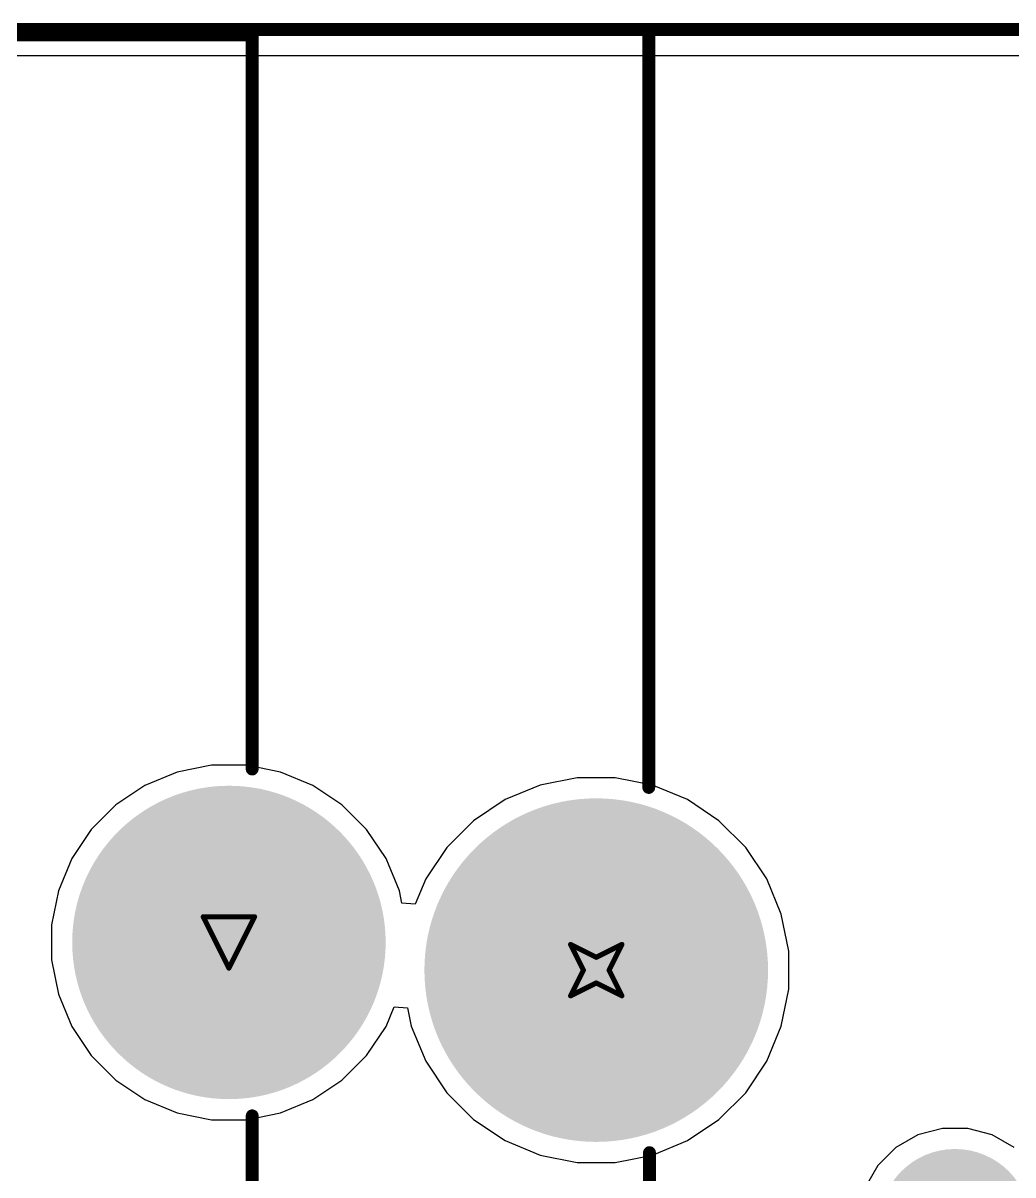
# Model space of a CAD drawing. Header units: inches. Extents: x 0 to 208, y 0 to 213.
# Drawn here: x 3.1598 to 3.5454, y 3.8844 to 4.3332 of the extents above; entities that cross this region are included whole.
import ezdxf

# ---------------------------------------------------------------- set-up
doc = ezdxf.new("R2010")
doc.units = ezdxf.units.IN
doc.header["$MEASUREMENT"] = 0
for name, color, linetype in [('Board_Outline', 216, 'Continuous'), ('Bottom Layer', 5, 'Continuous'), ('Bottom Solder', 6, 'Continuous'), ('Drill Drawing', 1, 'Continuous'), ('L2_GND1', 16, 'Continuous'), ('L3_SIG1', 76, 'Continuous'), ('L4_PWR', 90, 'Continuous'), ('L5_GND2', 156, 'Continuous'), ('L6_SIG2', 130, 'Continuous'), ('L7_GND3', 216, 'Continuous'), ('Multi-Layer', 9, 'Continuous'), ('Pad Holes', 156, 'Continuous'), ('Top Layer', 1, 'Continuous'), ('Top Overlay', 2, 'Continuous'), ('Top Solder', 216, 'Continuous')]:
    doc.layers.add(name, color=color, linetype=linetype)

# ---------------------------------------------------------------- blocks, each defined once
blk = doc.blocks.new('UEA1112C_8HS6_4F_527')
at = {"layer": 'Bottom Layer'}
h = blk.add_hatch(color=5, dxfattribs=at)
edge = h.paths.add_edge_path()
edge.add_arc((-0.25866, -0.13189), 0.05906, 0, 360)
at = {"layer": 'Bottom Solder'}
h = blk.add_hatch(color=6, dxfattribs=at)
edge = h.paths.add_edge_path()
edge.add_arc((-0.25866, -0.13189), 0.06105, 0, 360)
at = {"layer": 'L2_GND1'}
h = blk.add_hatch(color=16, dxfattribs=at)
edge = h.paths.add_edge_path()
edge.add_arc((-0.25866, -0.13189), 0.05906, 0, 360)
at = {"layer": 'L3_SIG1'}
h = blk.add_hatch(color=76, dxfattribs=at)
edge = h.paths.add_edge_path()
edge.add_arc((-0.25866, -0.13189), 0.05906, 0, 360)
at = {"layer": 'L4_PWR'}
h = blk.add_hatch(color=90, dxfattribs=at)
edge = h.paths.add_edge_path()
edge.add_arc((-0.25866, -0.13189), 0.05906, 0, 360)
at = {"layer": 'L5_GND2'}
h = blk.add_hatch(color=156, dxfattribs=at)
edge = h.paths.add_edge_path()
edge.add_arc((-0.25866, -0.13189), 0.05906, 0, 360)
at = {"layer": 'L6_SIG2'}
h = blk.add_hatch(color=130, dxfattribs=at)
edge = h.paths.add_edge_path()
edge.add_arc((-0.25866, -0.13189), 0.05906, 0, 360)
at = {"layer": 'L7_GND3'}
h = blk.add_hatch(color=216, dxfattribs=at)
edge = h.paths.add_edge_path()
edge.add_arc((-0.25866, -0.13189), 0.05906, 0, 360)
at = {"layer": 'Multi-Layer'}
h = blk.add_hatch(color=9, dxfattribs=at)
edge = h.paths.add_edge_path()
edge.add_arc((-0.25866, -0.13189), 0.05906, 0, 360)
at = {"layer": 'Pad Holes'}
h = blk.add_hatch(color=7, dxfattribs=at)
edge = h.paths.add_edge_path()
edge.add_arc((-0.25866, -0.13189), 0.04528, 0, 360)
at = {"layer": 'Top Layer'}
h = blk.add_hatch(color=1, dxfattribs=at)
edge = h.paths.add_edge_path()
edge.add_arc((-0.25866, -0.13189), 0.05906, 0, 360)
at = {"layer": 'Top Solder'}
h = blk.add_hatch(color=216, dxfattribs=at)
edge = h.paths.add_edge_path()
edge.add_arc((-0.25866, -0.13189), 0.06105, 0, 360)
at = {"layer": 'Top Overlay'}
for points in [[(-0.26772, 0.02418, 0.005, 0.005, 0), (-0.26772, -0.06434, 0.005, 0.005, 0)], [(-0.26772, -0.19944, 0.005, 0.005, 0), (-0.26772, -0.48542, 0.005, 0.005, 0)], [(0.26772, -0.48542, 0.005, 0.005, 0), (-0.26772, -0.48542, 0.005, 0.005, 0)]]:
    blk.add_lwpolyline(points, format="xyseb", dxfattribs=at)
for points in [[(-0.26897, -0.06434, 0.0025, 0.0025, 1), (-0.26647, -0.06434, 0.0025, 0.0025, 1)], [(-0.26897, -0.19944, 0.0025, 0.0025, 1), (-0.26647, -0.19944, 0.0025, 0.0025, 1)], [(-0.26897, -0.48542, 0.0025, 0.0025, 1), (-0.26647, -0.48542, 0.0025, 0.0025, 1)], [(-0.26897, -0.48542, 0.0025, 0.0025, 1), (-0.26647, -0.48542, 0.0025, 0.0025, 1)]]:
    blk.add_lwpolyline(points, format="xyseb", close=True, dxfattribs=at)
blk = doc.blocks.new('U224_081N_1BR61_528')
at = {"layer": 'Bottom Layer'}
h = blk.add_hatch(color=5, dxfattribs=at)
edge = h.paths.add_edge_path()
edge.add_arc((0.13779, -0.01476), 0.02756, 0, 360)
h = blk.add_hatch(color=5, dxfattribs=at)
edge = h.paths.add_edge_path()
edge.add_arc((0.27756, -0.11398), 0.06496, 0, 360)
at = {"layer": 'Bottom Solder'}
h = blk.add_hatch(color=6, dxfattribs=at)
edge = h.paths.add_edge_path()
edge.add_arc((0.13779, -0.01476), 0.02953, 0, 360)
h = blk.add_hatch(color=6, dxfattribs=at)
edge = h.paths.add_edge_path()
edge.add_arc((0.27756, -0.11398), 0.06693, 0, 360)
at = {"layer": 'L2_GND1'}
h = blk.add_hatch(color=16, dxfattribs=at)
edge = h.paths.add_edge_path()
edge.add_arc((0.13779, -0.01476), 0.02756, 0, 360)
h = blk.add_hatch(color=16, dxfattribs=at)
edge = h.paths.add_edge_path()
edge.add_arc((0.27756, -0.11398), 0.06496, 0, 360)
at = {"layer": 'L3_SIG1'}
h = blk.add_hatch(color=76, dxfattribs=at)
edge = h.paths.add_edge_path()
edge.add_arc((0.13779, -0.01476), 0.02756, 0, 360)
h = blk.add_hatch(color=76, dxfattribs=at)
edge = h.paths.add_edge_path()
edge.add_arc((0.27756, -0.11398), 0.06496, 0, 360)
at = {"layer": 'L4_PWR'}
h = blk.add_hatch(color=90, dxfattribs=at)
edge = h.paths.add_edge_path()
edge.add_arc((0.13779, -0.01476), 0.02756, 0, 360)
h = blk.add_hatch(color=90, dxfattribs=at)
edge = h.paths.add_edge_path()
edge.add_arc((0.27756, -0.11398), 0.06496, 0, 360)
at = {"layer": 'L5_GND2'}
h = blk.add_hatch(color=156, dxfattribs=at)
edge = h.paths.add_edge_path()
edge.add_arc((0.13779, -0.01476), 0.02756, 0, 360)
h = blk.add_hatch(color=156, dxfattribs=at)
edge = h.paths.add_edge_path()
edge.add_arc((0.27756, -0.11398), 0.06496, 0, 360)
at = {"layer": 'L6_SIG2'}
h = blk.add_hatch(color=130, dxfattribs=at)
edge = h.paths.add_edge_path()
edge.add_arc((0.13779, -0.01476), 0.02756, 0, 360)
h = blk.add_hatch(color=130, dxfattribs=at)
edge = h.paths.add_edge_path()
edge.add_arc((0.27756, -0.11398), 0.06496, 0, 360)
at = {"layer": 'L7_GND3'}
h = blk.add_hatch(color=216, dxfattribs=at)
edge = h.paths.add_edge_path()
edge.add_arc((0.13779, -0.01476), 0.02756, 0, 360)
h = blk.add_hatch(color=216, dxfattribs=at)
edge = h.paths.add_edge_path()
edge.add_arc((0.27756, -0.11398), 0.06496, 0, 360)
at = {"layer": 'Multi-Layer'}
h = blk.add_hatch(color=9, dxfattribs=at)
edge = h.paths.add_edge_path()
edge.add_arc((0.13779, -0.01476), 0.02756, 0, 360)
h = blk.add_hatch(color=9, dxfattribs=at)
edge = h.paths.add_edge_path()
edge.add_arc((0.27756, -0.11398), 0.06496, 0, 360)
at = {"layer": 'Pad Holes'}
h = blk.add_hatch(color=7, dxfattribs=at)
edge = h.paths.add_edge_path()
edge.add_arc((0.27756, -0.11398), 0.04921, 0, 360)
at = {"layer": 'Top Layer'}
h = blk.add_hatch(color=1, dxfattribs=at)
edge = h.paths.add_edge_path()
edge.add_arc((0.13779, -0.01476), 0.02756, 0, 360)
h = blk.add_hatch(color=1, dxfattribs=at)
edge = h.paths.add_edge_path()
edge.add_arc((0.27756, -0.11398), 0.06496, 0, 360)
at = {"layer": 'Top Solder'}
h = blk.add_hatch(color=216, dxfattribs=at)
edge = h.paths.add_edge_path()
edge.add_arc((0.13779, -0.01476), 0.02953, 0, 360)
h = blk.add_hatch(color=216, dxfattribs=at)
edge = h.paths.add_edge_path()
edge.add_arc((0.27756, -0.11398), 0.06693, 0, 360)
at = {"layer": 'Top Overlay'}
for points in [[(0.25682, 0.04288, 0.005, 0.005, 0), (0.25682, -0.04288, 0.005, 0.005, 0)], [(0.25709, -0.18514, 0.005, 0.005, 0), (0.25709, -0.48048, 0.005, 0.005, 0)], [(0.25709, -0.48048, 0.005, 0.005, 0), (-0.26024, -0.48048, 0.005, 0.005, 0)]]:
    blk.add_lwpolyline(points, format="xyseb", dxfattribs=at)
for points in [[(0.25557, -0.04288, 0.0025, 0.0025, 1), (0.25807, -0.04288, 0.0025, 0.0025, 1)], [(0.25584, -0.18514, 0.0025, 0.0025, 1), (0.25834, -0.18514, 0.0025, 0.0025, 1)], [(0.25584, -0.48048, 0.0025, 0.0025, 1), (0.25834, -0.48048, 0.0025, 0.0025, 1)], [(0.25584, -0.48048, 0.0025, 0.0025, 1), (0.25834, -0.48048, 0.0025, 0.0025, 1)]]:
    blk.add_lwpolyline(points, format="xyseb", close=True, dxfattribs=at)

msp = doc.modelspace()

# ---------------------------------------------------------------- linework, layer by layer
at = {"layer": 'Board_Outline'}
msp.add_lwpolyline([(0, 4.33071, 0.005, 0.005, 0), (5.90551, 4.33071, 0.005, 0.005, 0)], format="xyseb", dxfattribs=at)
at = {"layer": 'Bottom Layer'}
for p, q in [((3.04955, 4.32051), (4.02671, 4.32051)), ((3.2332, 4.04406), (3.21986, 4.0414)), ((3.2468, 4.04406), (3.2332, 4.04406)), ((3.26014, 4.0414), (3.2468, 4.04406)), ((3.21986, 4.0414), (3.20729, 4.0362)), ((3.27271, 4.0362), (3.26014, 4.0414)), ((3.20729, 4.0362), (3.19598, 4.02864)), ((3.28402, 4.02864), (3.27271, 4.0362)), ((3.36121, 4.03629), (3.34756, 4.03064)), ((3.37569, 4.03917), (3.36121, 4.03629)), ((3.39045, 4.03917), (3.37569, 4.03917)), ((3.40494, 4.03629), (3.39045, 4.03917)), ((3.41858, 4.03064), (3.40494, 4.03629)), ((3.34756, 4.03064), (3.33529, 4.02244)), ((3.43086, 4.02244), (3.41858, 4.03064)), ((3.19598, 4.02864), (3.18636, 4.01902)), ((3.29364, 4.01902), (3.28402, 4.02864)), ((3.33529, 4.02244), (3.32485, 4.012)), ((3.4413, 4.012), (3.43086, 4.02244)), ((3.18636, 4.01902), (3.1788, 4.00771)), ((3.3012, 4.00771), (3.29364, 4.01902)), ((3.32485, 4.012), (3.31664, 3.99972)), ((3.4495, 3.99972), (3.4413, 4.012)), ((3.1788, 4.00771), (3.1736, 3.99514)), ((3.3064, 3.99514), (3.3012, 4.00771)), ((3.31664, 3.99972), (3.31255, 3.98985)), ((3.45515, 3.98608), (3.4495, 3.99972)), ((3.1736, 3.99514), (3.17094, 3.9818)), ((3.30735, 3.99036), (3.3064, 3.99514)), ((3.31255, 3.98985), (3.30735, 3.99036)), ((3.45803, 3.9716), (3.45515, 3.98608)), ((3.17094, 3.9818), (3.17094, 3.9682)), ((3.17094, 3.9682), (3.1736, 3.95486)), ((3.45803, 3.95683), (3.45803, 3.9716)), ((3.1736, 3.95486), (3.1788, 3.94229)), ((3.45515, 3.94235), (3.45803, 3.95683)), ((3.3012, 3.94229), (3.30438, 3.94997)), ((3.30438, 3.94997), (3.30958, 3.94946)), ((3.30958, 3.94946), (3.31099, 3.94235)), ((3.1788, 3.94229), (3.18636, 3.93098)), ((3.29364, 3.93098), (3.3012, 3.94229)), ((3.31099, 3.94235), (3.31664, 3.92871)), ((3.4495, 3.92871), (3.45515, 3.94235)), ((3.18636, 3.93098), (3.19598, 3.92136)), ((3.28402, 3.92136), (3.29364, 3.93098)), ((3.31664, 3.92871), (3.32485, 3.91643)), ((3.4413, 3.91643), (3.4495, 3.92871)), ((3.19598, 3.92136), (3.20729, 3.9138)), ((3.27271, 3.9138), (3.28402, 3.92136)), ((3.20729, 3.9138), (3.21986, 3.9086)), ((3.26014, 3.9086), (3.27271, 3.9138)), ((3.32485, 3.91643), (3.33529, 3.90599)), ((3.43086, 3.90599), (3.4413, 3.91643)), ((3.21986, 3.9086), (3.2332, 3.90595)), ((3.2332, 3.90595), (3.2468, 3.90595)), ((3.2468, 3.90595), (3.26014, 3.9086)), ((3.33529, 3.90599), (3.34756, 3.89778)), ((3.41858, 3.89778), (3.43086, 3.90599)), ((3.34756, 3.89778), (3.36121, 3.89213)), ((3.40494, 3.89213), (3.41858, 3.89778)), ((3.36121, 3.89213), (3.37569, 3.88925)), ((3.39045, 3.88925), (3.40494, 3.89213)), ((3.37569, 3.88925), (3.39045, 3.88925))]:
    msp.add_line(p, q, dxfattribs=at)
at = {"layer": 'Drill Drawing'}
for points in [[(3.23, 3.985, 0.002, 0.002, 0), (3.25, 3.985, 0.002, 0.002, 0)], [(3.23, 3.985, 0.002, 0.002, 0), (3.24, 3.965, 0.002, 0.002, 0)], [(3.24, 3.965, 0.002, 0.002, 0), (3.25, 3.985, 0.002, 0.002, 0)], [(3.37307, 3.97421, 0.002, 0.002, 0), (3.38307, 3.96921, 0.002, 0.002, 0)], [(3.37307, 3.97421, 0.002, 0.002, 0), (3.37807, 3.96421, 0.002, 0.002, 0)], [(3.38307, 3.96921, 0.002, 0.002, 0), (3.39307, 3.97421, 0.002, 0.002, 0)], [(3.38807, 3.96421, 0.002, 0.002, 0), (3.39307, 3.97421, 0.002, 0.002, 0)], [(3.37307, 3.95421, 0.002, 0.002, 0), (3.37807, 3.96421, 0.002, 0.002, 0)], [(3.38807, 3.96421, 0.002, 0.002, 0), (3.39307, 3.95421, 0.002, 0.002, 0)], [(3.37307, 3.95421, 0.002, 0.002, 0), (3.38307, 3.95921, 0.002, 0.002, 0)], [(3.38307, 3.95921, 0.002, 0.002, 0), (3.39307, 3.95421, 0.002, 0.002, 0)]]:
    msp.add_lwpolyline(points, format="xyseb", dxfattribs=at)
for points in [[(3.2295, 3.985, 0.001, 0.001, 1), (3.2305, 3.985, 0.001, 0.001, 1)], [(3.2295, 3.985, 0.001, 0.001, 1), (3.2305, 3.985, 0.001, 0.001, 1)], [(3.2495, 3.985, 0.001, 0.001, 1), (3.2505, 3.985, 0.001, 0.001, 1)], [(3.2495, 3.985, 0.001, 0.001, 1), (3.2505, 3.985, 0.001, 0.001, 1)], [(3.37257, 3.97421, 0.001, 0.001, 1), (3.37357, 3.97421, 0.001, 0.001, 1)], [(3.37257, 3.97421, 0.001, 0.001, 1), (3.37357, 3.97421, 0.001, 0.001, 1)], [(3.39257, 3.97421, 0.001, 0.001, 1), (3.39357, 3.97421, 0.001, 0.001, 1)], [(3.39257, 3.97421, 0.001, 0.001, 1), (3.39357, 3.97421, 0.001, 0.001, 1)], [(3.38257, 3.96921, 0.001, 0.001, 1), (3.38357, 3.96921, 0.001, 0.001, 1)], [(3.38257, 3.96921, 0.001, 0.001, 1), (3.38357, 3.96921, 0.001, 0.001, 1)], [(3.2395, 3.965, 0.001, 0.001, 1), (3.2405, 3.965, 0.001, 0.001, 1)], [(3.2395, 3.965, 0.001, 0.001, 1), (3.2405, 3.965, 0.001, 0.001, 1)], [(3.37757, 3.96421, 0.001, 0.001, 1), (3.37857, 3.96421, 0.001, 0.001, 1)], [(3.37757, 3.96421, 0.001, 0.001, 1), (3.37857, 3.96421, 0.001, 0.001, 1)], [(3.38757, 3.96421, 0.001, 0.001, 1), (3.38857, 3.96421, 0.001, 0.001, 1)], [(3.38757, 3.96421, 0.001, 0.001, 1), (3.38857, 3.96421, 0.001, 0.001, 1)], [(3.38257, 3.95921, 0.001, 0.001, 1), (3.38357, 3.95921, 0.001, 0.001, 1)], [(3.38257, 3.95921, 0.001, 0.001, 1), (3.38357, 3.95921, 0.001, 0.001, 1)], [(3.37257, 3.95421, 0.001, 0.001, 1), (3.37357, 3.95421, 0.001, 0.001, 1)], [(3.37257, 3.95421, 0.001, 0.001, 1), (3.37357, 3.95421, 0.001, 0.001, 1)], [(3.39257, 3.95421, 0.001, 0.001, 1), (3.39357, 3.95421, 0.001, 0.001, 1)], [(3.39257, 3.95421, 0.001, 0.001, 1), (3.39357, 3.95421, 0.001, 0.001, 1)]]:
    msp.add_lwpolyline(points, format="xyseb", close=True, dxfattribs=at)
at = {"layer": 'L2_GND1'}
for p, q in [((3.08248, 4.32051), (5.89532, 4.32051)), ((3.51789, 3.90256), (3.50834, 3.9)), ((3.52778, 3.90256), (3.51789, 3.90256)), ((3.53733, 3.9), (3.52778, 3.90256)), ((3.50834, 3.9), (3.49977, 3.89505)), ((3.5459, 3.89505), (3.53733, 3.9)), ((3.49977, 3.89505), (3.49278, 3.88806)), ((3.49278, 3.88806), (3.48784, 3.8795))]:
    msp.add_line(p, q, dxfattribs=at)
at = {"layer": 'L3_SIG1'}
for p, q in [((3.04955, 4.32051), (5.89532, 4.32051)), ((3.2332, 4.04406), (3.21986, 4.0414)), ((3.2468, 4.04406), (3.2332, 4.04406)), ((3.26014, 4.0414), (3.2468, 4.04406)), ((3.21986, 4.0414), (3.20729, 4.0362)), ((3.27271, 4.0362), (3.26014, 4.0414)), ((3.20729, 4.0362), (3.19598, 4.02864)), ((3.28402, 4.02864), (3.27271, 4.0362)), ((3.36121, 4.03629), (3.34756, 4.03064)), ((3.37569, 4.03917), (3.36121, 4.03629)), ((3.39045, 4.03917), (3.37569, 4.03917)), ((3.40494, 4.03629), (3.39045, 4.03917)), ((3.41858, 4.03064), (3.40494, 4.03629)), ((3.34756, 4.03064), (3.33529, 4.02244)), ((3.43086, 4.02244), (3.41858, 4.03064)), ((3.19598, 4.02864), (3.18636, 4.01902)), ((3.29364, 4.01902), (3.28402, 4.02864)), ((3.33529, 4.02244), (3.32485, 4.012)), ((3.4413, 4.012), (3.43086, 4.02244)), ((3.18636, 4.01902), (3.1788, 4.00771)), ((3.3012, 4.00771), (3.29364, 4.01902)), ((3.32485, 4.012), (3.31664, 3.99972)), ((3.4495, 3.99972), (3.4413, 4.012)), ((3.1788, 4.00771), (3.1736, 3.99514)), ((3.3064, 3.99514), (3.3012, 4.00771)), ((3.31664, 3.99972), (3.31255, 3.98985)), ((3.45515, 3.98608), (3.4495, 3.99972)), ((3.1736, 3.99514), (3.17094, 3.9818)), ((3.30735, 3.99036), (3.3064, 3.99514)), ((3.31255, 3.98985), (3.30735, 3.99036)), ((3.45803, 3.9716), (3.45515, 3.98608)), ((3.17094, 3.9818), (3.17094, 3.9682)), ((3.17094, 3.9682), (3.1736, 3.95486)), ((3.45803, 3.95683), (3.45803, 3.9716)), ((3.1736, 3.95486), (3.1788, 3.94229)), ((3.45515, 3.94235), (3.45803, 3.95683)), ((3.3012, 3.94229), (3.30438, 3.94997)), ((3.30438, 3.94997), (3.30958, 3.94946)), ((3.30958, 3.94946), (3.31099, 3.94235)), ((3.1788, 3.94229), (3.18636, 3.93098)), ((3.29364, 3.93098), (3.3012, 3.94229)), ((3.31099, 3.94235), (3.31664, 3.92871)), ((3.4495, 3.92871), (3.45515, 3.94235)), ((3.18636, 3.93098), (3.19598, 3.92136)), ((3.28402, 3.92136), (3.29364, 3.93098)), ((3.31664, 3.92871), (3.32485, 3.91643)), ((3.4413, 3.91643), (3.4495, 3.92871)), ((3.19598, 3.92136), (3.20729, 3.9138)), ((3.27271, 3.9138), (3.28402, 3.92136)), ((3.20729, 3.9138), (3.21986, 3.9086)), ((3.26014, 3.9086), (3.27271, 3.9138)), ((3.32485, 3.91643), (3.33529, 3.90599)), ((3.43086, 3.90599), (3.4413, 3.91643)), ((3.21986, 3.9086), (3.2332, 3.90595)), ((3.2332, 3.90595), (3.2468, 3.90595)), ((3.2468, 3.90595), (3.26014, 3.9086)), ((3.33529, 3.90599), (3.34756, 3.89778)), ((3.41858, 3.89778), (3.43086, 3.90599)), ((3.34756, 3.89778), (3.36121, 3.89213)), ((3.40494, 3.89213), (3.41858, 3.89778)), ((3.36121, 3.89213), (3.37569, 3.88925)), ((3.39045, 3.88925), (3.40494, 3.89213)), ((3.37569, 3.88925), (3.39045, 3.88925))]:
    msp.add_line(p, q, dxfattribs=at)
at = {"layer": 'L4_PWR'}
for p, q in [((3.12072, 4.32051), (5.89532, 4.32051)), ((3.2332, 4.04406), (3.21986, 4.0414)), ((3.2468, 4.04406), (3.2332, 4.04406)), ((3.26014, 4.0414), (3.2468, 4.04406)), ((3.21986, 4.0414), (3.20729, 4.0362)), ((3.27271, 4.0362), (3.26014, 4.0414)), ((3.20729, 4.0362), (3.19598, 4.02864)), ((3.28402, 4.02864), (3.27271, 4.0362)), ((3.36121, 4.03629), (3.34756, 4.03064)), ((3.37569, 4.03917), (3.36121, 4.03629)), ((3.39045, 4.03917), (3.37569, 4.03917)), ((3.40494, 4.03629), (3.39045, 4.03917)), ((3.41858, 4.03064), (3.40494, 4.03629)), ((3.34756, 4.03064), (3.33529, 4.02244)), ((3.43086, 4.02244), (3.41858, 4.03064)), ((3.19598, 4.02864), (3.18636, 4.01902)), ((3.29364, 4.01902), (3.28402, 4.02864)), ((3.33529, 4.02244), (3.32485, 4.012)), ((3.4413, 4.012), (3.43086, 4.02244)), ((3.18636, 4.01902), (3.1788, 4.00771)), ((3.3012, 4.00771), (3.29364, 4.01902)), ((3.32485, 4.012), (3.31664, 3.99972)), ((3.4495, 3.99972), (3.4413, 4.012)), ((3.1788, 4.00771), (3.1736, 3.99514)), ((3.3064, 3.99514), (3.3012, 4.00771)), ((3.31664, 3.99972), (3.31255, 3.98985)), ((3.45515, 3.98608), (3.4495, 3.99972)), ((3.1736, 3.99514), (3.17094, 3.9818)), ((3.30735, 3.99036), (3.3064, 3.99514)), ((3.31255, 3.98985), (3.30735, 3.99036)), ((3.45803, 3.9716), (3.45515, 3.98608)), ((3.17094, 3.9818), (3.17094, 3.9682)), ((3.17094, 3.9682), (3.1736, 3.95486)), ((3.45803, 3.95683), (3.45803, 3.9716)), ((3.1736, 3.95486), (3.1788, 3.94229)), ((3.45515, 3.94235), (3.45803, 3.95683)), ((3.3012, 3.94229), (3.30438, 3.94997)), ((3.30438, 3.94997), (3.30958, 3.94946)), ((3.30958, 3.94946), (3.31099, 3.94235)), ((3.1788, 3.94229), (3.18636, 3.93098)), ((3.29364, 3.93098), (3.3012, 3.94229)), ((3.31099, 3.94235), (3.31664, 3.92871)), ((3.4495, 3.92871), (3.45515, 3.94235)), ((3.18636, 3.93098), (3.19598, 3.92136)), ((3.28402, 3.92136), (3.29364, 3.93098)), ((3.31664, 3.92871), (3.32485, 3.91643)), ((3.4413, 3.91643), (3.4495, 3.92871)), ((3.19598, 3.92136), (3.20729, 3.9138)), ((3.27271, 3.9138), (3.28402, 3.92136)), ((3.20729, 3.9138), (3.21986, 3.9086)), ((3.26014, 3.9086), (3.27271, 3.9138)), ((3.32485, 3.91643), (3.33529, 3.90599)), ((3.43086, 3.90599), (3.4413, 3.91643)), ((3.21986, 3.9086), (3.2332, 3.90595)), ((3.2332, 3.90595), (3.2468, 3.90595)), ((3.2468, 3.90595), (3.26014, 3.9086)), ((3.33529, 3.90599), (3.34756, 3.89778)), ((3.41858, 3.89778), (3.43086, 3.90599)), ((3.51789, 3.90256), (3.50834, 3.9)), ((3.52778, 3.90256), (3.51789, 3.90256)), ((3.53733, 3.9), (3.52778, 3.90256)), ((3.34756, 3.89778), (3.36121, 3.89213)), ((3.40494, 3.89213), (3.41858, 3.89778)), ((3.50834, 3.9), (3.49977, 3.89505)), ((3.5459, 3.89505), (3.53733, 3.9)), ((3.36121, 3.89213), (3.37569, 3.88925)), ((3.39045, 3.88925), (3.40494, 3.89213)), ((3.49977, 3.89505), (3.49278, 3.88806)), ((3.37569, 3.88925), (3.39045, 3.88925)), ((3.49278, 3.88806), (3.48784, 3.8795))]:
    msp.add_line(p, q, dxfattribs=at)
at = {"layer": 'L5_GND2'}
for p, q in [((3.04955, 4.32051), (5.89532, 4.32051)), ((3.2332, 4.04406), (3.21986, 4.0414)), ((3.2468, 4.04406), (3.2332, 4.04406)), ((3.26014, 4.0414), (3.2468, 4.04406)), ((3.21986, 4.0414), (3.20729, 4.0362)), ((3.27271, 4.0362), (3.26014, 4.0414)), ((3.20729, 4.0362), (3.19598, 4.02864)), ((3.28402, 4.02864), (3.27271, 4.0362)), ((3.36121, 4.03629), (3.34756, 4.03064)), ((3.37569, 4.03917), (3.36121, 4.03629)), ((3.39045, 4.03917), (3.37569, 4.03917)), ((3.40494, 4.03629), (3.39045, 4.03917)), ((3.41858, 4.03064), (3.40494, 4.03629)), ((3.34756, 4.03064), (3.33529, 4.02244)), ((3.43086, 4.02244), (3.41858, 4.03064)), ((3.19598, 4.02864), (3.18636, 4.01902)), ((3.29364, 4.01902), (3.28402, 4.02864)), ((3.33529, 4.02244), (3.32485, 4.012)), ((3.4413, 4.012), (3.43086, 4.02244)), ((3.18636, 4.01902), (3.1788, 4.00771)), ((3.3012, 4.00771), (3.29364, 4.01902)), ((3.32485, 4.012), (3.31664, 3.99972)), ((3.4495, 3.99972), (3.4413, 4.012)), ((3.1788, 4.00771), (3.1736, 3.99514)), ((3.3064, 3.99514), (3.3012, 4.00771)), ((3.31664, 3.99972), (3.31255, 3.98985)), ((3.45515, 3.98608), (3.4495, 3.99972)), ((3.1736, 3.99514), (3.17094, 3.9818)), ((3.30735, 3.99036), (3.3064, 3.99514)), ((3.31255, 3.98985), (3.30735, 3.99036)), ((3.45803, 3.9716), (3.45515, 3.98608)), ((3.17094, 3.9818), (3.17094, 3.9682)), ((3.17094, 3.9682), (3.1736, 3.95486)), ((3.45803, 3.95683), (3.45803, 3.9716)), ((3.1736, 3.95486), (3.1788, 3.94229)), ((3.45515, 3.94235), (3.45803, 3.95683)), ((3.3012, 3.94229), (3.30438, 3.94997)), ((3.30438, 3.94997), (3.30958, 3.94946)), ((3.30958, 3.94946), (3.31099, 3.94235)), ((3.1788, 3.94229), (3.18636, 3.93098)), ((3.29364, 3.93098), (3.3012, 3.94229)), ((3.31099, 3.94235), (3.31664, 3.92871)), ((3.4495, 3.92871), (3.45515, 3.94235)), ((3.18636, 3.93098), (3.19598, 3.92136)), ((3.28402, 3.92136), (3.29364, 3.93098)), ((3.31664, 3.92871), (3.32485, 3.91643)), ((3.4413, 3.91643), (3.4495, 3.92871)), ((3.19598, 3.92136), (3.20729, 3.9138)), ((3.27271, 3.9138), (3.28402, 3.92136)), ((3.20729, 3.9138), (3.21986, 3.9086)), ((3.26014, 3.9086), (3.27271, 3.9138)), ((3.32485, 3.91643), (3.33529, 3.90599)), ((3.43086, 3.90599), (3.4413, 3.91643)), ((3.21986, 3.9086), (3.2332, 3.90595)), ((3.2332, 3.90595), (3.2468, 3.90595)), ((3.2468, 3.90595), (3.26014, 3.9086)), ((3.33529, 3.90599), (3.34756, 3.89778)), ((3.41858, 3.89778), (3.43086, 3.90599)), ((3.34756, 3.89778), (3.36121, 3.89213)), ((3.40494, 3.89213), (3.41858, 3.89778)), ((3.36121, 3.89213), (3.37569, 3.88925)), ((3.39045, 3.88925), (3.40494, 3.89213)), ((3.37569, 3.88925), (3.39045, 3.88925))]:
    msp.add_line(p, q, dxfattribs=at)
at = {"layer": 'L6_SIG2'}
for p, q in [((3.04955, 4.32051), (5.89532, 4.32051)), ((3.2332, 4.04406), (3.21986, 4.0414)), ((3.2468, 4.04406), (3.2332, 4.04406)), ((3.26014, 4.0414), (3.2468, 4.04406)), ((3.21986, 4.0414), (3.20729, 4.0362)), ((3.27271, 4.0362), (3.26014, 4.0414)), ((3.20729, 4.0362), (3.19598, 4.02864)), ((3.28402, 4.02864), (3.27271, 4.0362)), ((3.36121, 4.03629), (3.34756, 4.03064)), ((3.37569, 4.03917), (3.36121, 4.03629)), ((3.39045, 4.03917), (3.37569, 4.03917)), ((3.40494, 4.03629), (3.39045, 4.03917)), ((3.41858, 4.03064), (3.40494, 4.03629)), ((3.34756, 4.03064), (3.33529, 4.02244)), ((3.43086, 4.02244), (3.41858, 4.03064)), ((3.19598, 4.02864), (3.18636, 4.01902)), ((3.29364, 4.01902), (3.28402, 4.02864)), ((3.33529, 4.02244), (3.32485, 4.012)), ((3.4413, 4.012), (3.43086, 4.02244)), ((3.18636, 4.01902), (3.1788, 4.00771)), ((3.3012, 4.00771), (3.29364, 4.01902)), ((3.32485, 4.012), (3.31664, 3.99972)), ((3.4495, 3.99972), (3.4413, 4.012)), ((3.1788, 4.00771), (3.1736, 3.99514)), ((3.3064, 3.99514), (3.3012, 4.00771)), ((3.31664, 3.99972), (3.31255, 3.98985)), ((3.45515, 3.98608), (3.4495, 3.99972)), ((3.1736, 3.99514), (3.17094, 3.9818)), ((3.30735, 3.99036), (3.3064, 3.99514)), ((3.31255, 3.98985), (3.30735, 3.99036)), ((3.45803, 3.9716), (3.45515, 3.98608)), ((3.17094, 3.9818), (3.17094, 3.9682)), ((3.17094, 3.9682), (3.1736, 3.95486)), ((3.45803, 3.95683), (3.45803, 3.9716)), ((3.1736, 3.95486), (3.1788, 3.94229)), ((3.45515, 3.94235), (3.45803, 3.95683)), ((3.3012, 3.94229), (3.30438, 3.94997)), ((3.30438, 3.94997), (3.30958, 3.94946)), ((3.30958, 3.94946), (3.31099, 3.94235)), ((3.1788, 3.94229), (3.18636, 3.93098)), ((3.29364, 3.93098), (3.3012, 3.94229)), ((3.31099, 3.94235), (3.31664, 3.92871)), ((3.4495, 3.92871), (3.45515, 3.94235)), ((3.18636, 3.93098), (3.19598, 3.92136)), ((3.28402, 3.92136), (3.29364, 3.93098)), ((3.31664, 3.92871), (3.32485, 3.91643)), ((3.4413, 3.91643), (3.4495, 3.92871)), ((3.19598, 3.92136), (3.20729, 3.9138)), ((3.27271, 3.9138), (3.28402, 3.92136)), ((3.20729, 3.9138), (3.21986, 3.9086)), ((3.26014, 3.9086), (3.27271, 3.9138)), ((3.32485, 3.91643), (3.33529, 3.90599)), ((3.43086, 3.90599), (3.4413, 3.91643)), ((3.21986, 3.9086), (3.2332, 3.90595)), ((3.2332, 3.90595), (3.2468, 3.90595)), ((3.2468, 3.90595), (3.26014, 3.9086)), ((3.33529, 3.90599), (3.34756, 3.89778)), ((3.41858, 3.89778), (3.43086, 3.90599)), ((3.34756, 3.89778), (3.36121, 3.89213)), ((3.40494, 3.89213), (3.41858, 3.89778)), ((3.36121, 3.89213), (3.37569, 3.88925)), ((3.39045, 3.88925), (3.40494, 3.89213)), ((3.37569, 3.88925), (3.39045, 3.88925))]:
    msp.add_line(p, q, dxfattribs=at)
at = {"layer": 'L7_GND3'}
for p, q in [((3.04955, 4.32051), (5.89532, 4.32051)), ((3.2332, 4.04406), (3.21986, 4.0414)), ((3.2468, 4.04406), (3.2332, 4.04406)), ((3.26014, 4.0414), (3.2468, 4.04406)), ((3.21986, 4.0414), (3.20729, 4.0362)), ((3.27271, 4.0362), (3.26014, 4.0414)), ((3.20729, 4.0362), (3.19598, 4.02864)), ((3.28402, 4.02864), (3.27271, 4.0362)), ((3.36121, 4.03629), (3.34756, 4.03064)), ((3.37569, 4.03917), (3.36121, 4.03629)), ((3.39045, 4.03917), (3.37569, 4.03917)), ((3.40494, 4.03629), (3.39045, 4.03917)), ((3.41858, 4.03064), (3.40494, 4.03629)), ((3.34756, 4.03064), (3.33529, 4.02244)), ((3.43086, 4.02244), (3.41858, 4.03064)), ((3.19598, 4.02864), (3.18636, 4.01902)), ((3.29364, 4.01902), (3.28402, 4.02864)), ((3.33529, 4.02244), (3.32485, 4.012)), ((3.4413, 4.012), (3.43086, 4.02244)), ((3.18636, 4.01902), (3.1788, 4.00771)), ((3.3012, 4.00771), (3.29364, 4.01902)), ((3.32485, 4.012), (3.31664, 3.99972)), ((3.4495, 3.99972), (3.4413, 4.012)), ((3.1788, 4.00771), (3.1736, 3.99514)), ((3.3064, 3.99514), (3.3012, 4.00771)), ((3.31664, 3.99972), (3.31255, 3.98985)), ((3.45515, 3.98608), (3.4495, 3.99972)), ((3.1736, 3.99514), (3.17094, 3.9818)), ((3.30735, 3.99036), (3.3064, 3.99514)), ((3.31255, 3.98985), (3.30735, 3.99036)), ((3.45803, 3.9716), (3.45515, 3.98608)), ((3.17094, 3.9818), (3.17094, 3.9682)), ((3.17094, 3.9682), (3.1736, 3.95486)), ((3.45803, 3.95683), (3.45803, 3.9716)), ((3.1736, 3.95486), (3.1788, 3.94229)), ((3.45515, 3.94235), (3.45803, 3.95683)), ((3.3012, 3.94229), (3.30438, 3.94997)), ((3.30438, 3.94997), (3.30958, 3.94946)), ((3.30958, 3.94946), (3.31099, 3.94235)), ((3.1788, 3.94229), (3.18636, 3.93098)), ((3.29364, 3.93098), (3.3012, 3.94229)), ((3.31099, 3.94235), (3.31664, 3.92871)), ((3.4495, 3.92871), (3.45515, 3.94235)), ((3.18636, 3.93098), (3.19598, 3.92136)), ((3.28402, 3.92136), (3.29364, 3.93098)), ((3.31664, 3.92871), (3.32485, 3.91643)), ((3.4413, 3.91643), (3.4495, 3.92871)), ((3.19598, 3.92136), (3.20729, 3.9138)), ((3.27271, 3.9138), (3.28402, 3.92136)), ((3.20729, 3.9138), (3.21986, 3.9086)), ((3.26014, 3.9086), (3.27271, 3.9138)), ((3.32485, 3.91643), (3.33529, 3.90599)), ((3.43086, 3.90599), (3.4413, 3.91643)), ((3.21986, 3.9086), (3.2332, 3.90595)), ((3.2332, 3.90595), (3.2468, 3.90595)), ((3.2468, 3.90595), (3.26014, 3.9086)), ((3.33529, 3.90599), (3.34756, 3.89778)), ((3.41858, 3.89778), (3.43086, 3.90599)), ((3.34756, 3.89778), (3.36121, 3.89213)), ((3.40494, 3.89213), (3.41858, 3.89778)), ((3.36121, 3.89213), (3.37569, 3.88925)), ((3.39045, 3.88925), (3.40494, 3.89213)), ((3.37569, 3.88925), (3.39045, 3.88925))]:
    msp.add_line(p, q, dxfattribs=at)
at = {"layer": 'Top Layer'}
for p, q in [((3.04955, 4.32051), (4.03, 4.32051)), ((3.2332, 4.04406), (3.21986, 4.0414)), ((3.2468, 4.04406), (3.2332, 4.04406)), ((3.26014, 4.0414), (3.2468, 4.04406)), ((3.21986, 4.0414), (3.20729, 4.0362)), ((3.27271, 4.0362), (3.26014, 4.0414)), ((3.20729, 4.0362), (3.19598, 4.02864)), ((3.28402, 4.02864), (3.27271, 4.0362)), ((3.36121, 4.03629), (3.34756, 4.03064)), ((3.37569, 4.03917), (3.36121, 4.03629)), ((3.39045, 4.03917), (3.37569, 4.03917)), ((3.40494, 4.03629), (3.39045, 4.03917)), ((3.41858, 4.03064), (3.40494, 4.03629)), ((3.34756, 4.03064), (3.33529, 4.02244)), ((3.43086, 4.02244), (3.41858, 4.03064)), ((3.19598, 4.02864), (3.18636, 4.01902)), ((3.29364, 4.01902), (3.28402, 4.02864)), ((3.33529, 4.02244), (3.32485, 4.012)), ((3.4413, 4.012), (3.43086, 4.02244)), ((3.18636, 4.01902), (3.1788, 4.00771)), ((3.3012, 4.00771), (3.29364, 4.01902)), ((3.32485, 4.012), (3.31664, 3.99972)), ((3.4495, 3.99972), (3.4413, 4.012)), ((3.1788, 4.00771), (3.1736, 3.99514)), ((3.3064, 3.99514), (3.3012, 4.00771)), ((3.31664, 3.99972), (3.31255, 3.98985)), ((3.45515, 3.98608), (3.4495, 3.99972)), ((3.1736, 3.99514), (3.17094, 3.9818)), ((3.30735, 3.99036), (3.3064, 3.99514)), ((3.31255, 3.98985), (3.30735, 3.99036)), ((3.45803, 3.9716), (3.45515, 3.98608)), ((3.17094, 3.9818), (3.17094, 3.9682)), ((3.17094, 3.9682), (3.1736, 3.95486)), ((3.45803, 3.95683), (3.45803, 3.9716)), ((3.1736, 3.95486), (3.1788, 3.94229)), ((3.45515, 3.94235), (3.45803, 3.95683)), ((3.3012, 3.94229), (3.30438, 3.94997)), ((3.30438, 3.94997), (3.30958, 3.94946)), ((3.30958, 3.94946), (3.31099, 3.94235)), ((3.1788, 3.94229), (3.18636, 3.93098)), ((3.29364, 3.93098), (3.3012, 3.94229)), ((3.31099, 3.94235), (3.31664, 3.92871)), ((3.4495, 3.92871), (3.45515, 3.94235)), ((3.18636, 3.93098), (3.19598, 3.92136)), ((3.28402, 3.92136), (3.29364, 3.93098)), ((3.31664, 3.92871), (3.32485, 3.91643)), ((3.4413, 3.91643), (3.4495, 3.92871)), ((3.19598, 3.92136), (3.20729, 3.9138)), ((3.27271, 3.9138), (3.28402, 3.92136)), ((3.20729, 3.9138), (3.21986, 3.9086)), ((3.26014, 3.9086), (3.27271, 3.9138)), ((3.32485, 3.91643), (3.33529, 3.90599)), ((3.43086, 3.90599), (3.4413, 3.91643)), ((3.21986, 3.9086), (3.2332, 3.90595)), ((3.2332, 3.90595), (3.2468, 3.90595)), ((3.2468, 3.90595), (3.26014, 3.9086)), ((3.33529, 3.90599), (3.34756, 3.89778)), ((3.41858, 3.89778), (3.43086, 3.90599)), ((3.34756, 3.89778), (3.36121, 3.89213)), ((3.40494, 3.89213), (3.41858, 3.89778)), ((3.36121, 3.89213), (3.37569, 3.88925)), ((3.39045, 3.88925), (3.40494, 3.89213)), ((3.37569, 3.88925), (3.39045, 3.88925))]:
    msp.add_line(p, q, dxfattribs=at)

# ---------------------------------------------------------------- block references
at = {"rotation": 180}
for name, p in [('UEA1112C_8HS6_4F_527', (2.98134, 3.84311)), ('U224_081N_1BR61_528', (3.66063, 3.85024))]:
    msp.add_blockref(name, p, dxfattribs=at)

doc.saveas('drawing.dxf')
